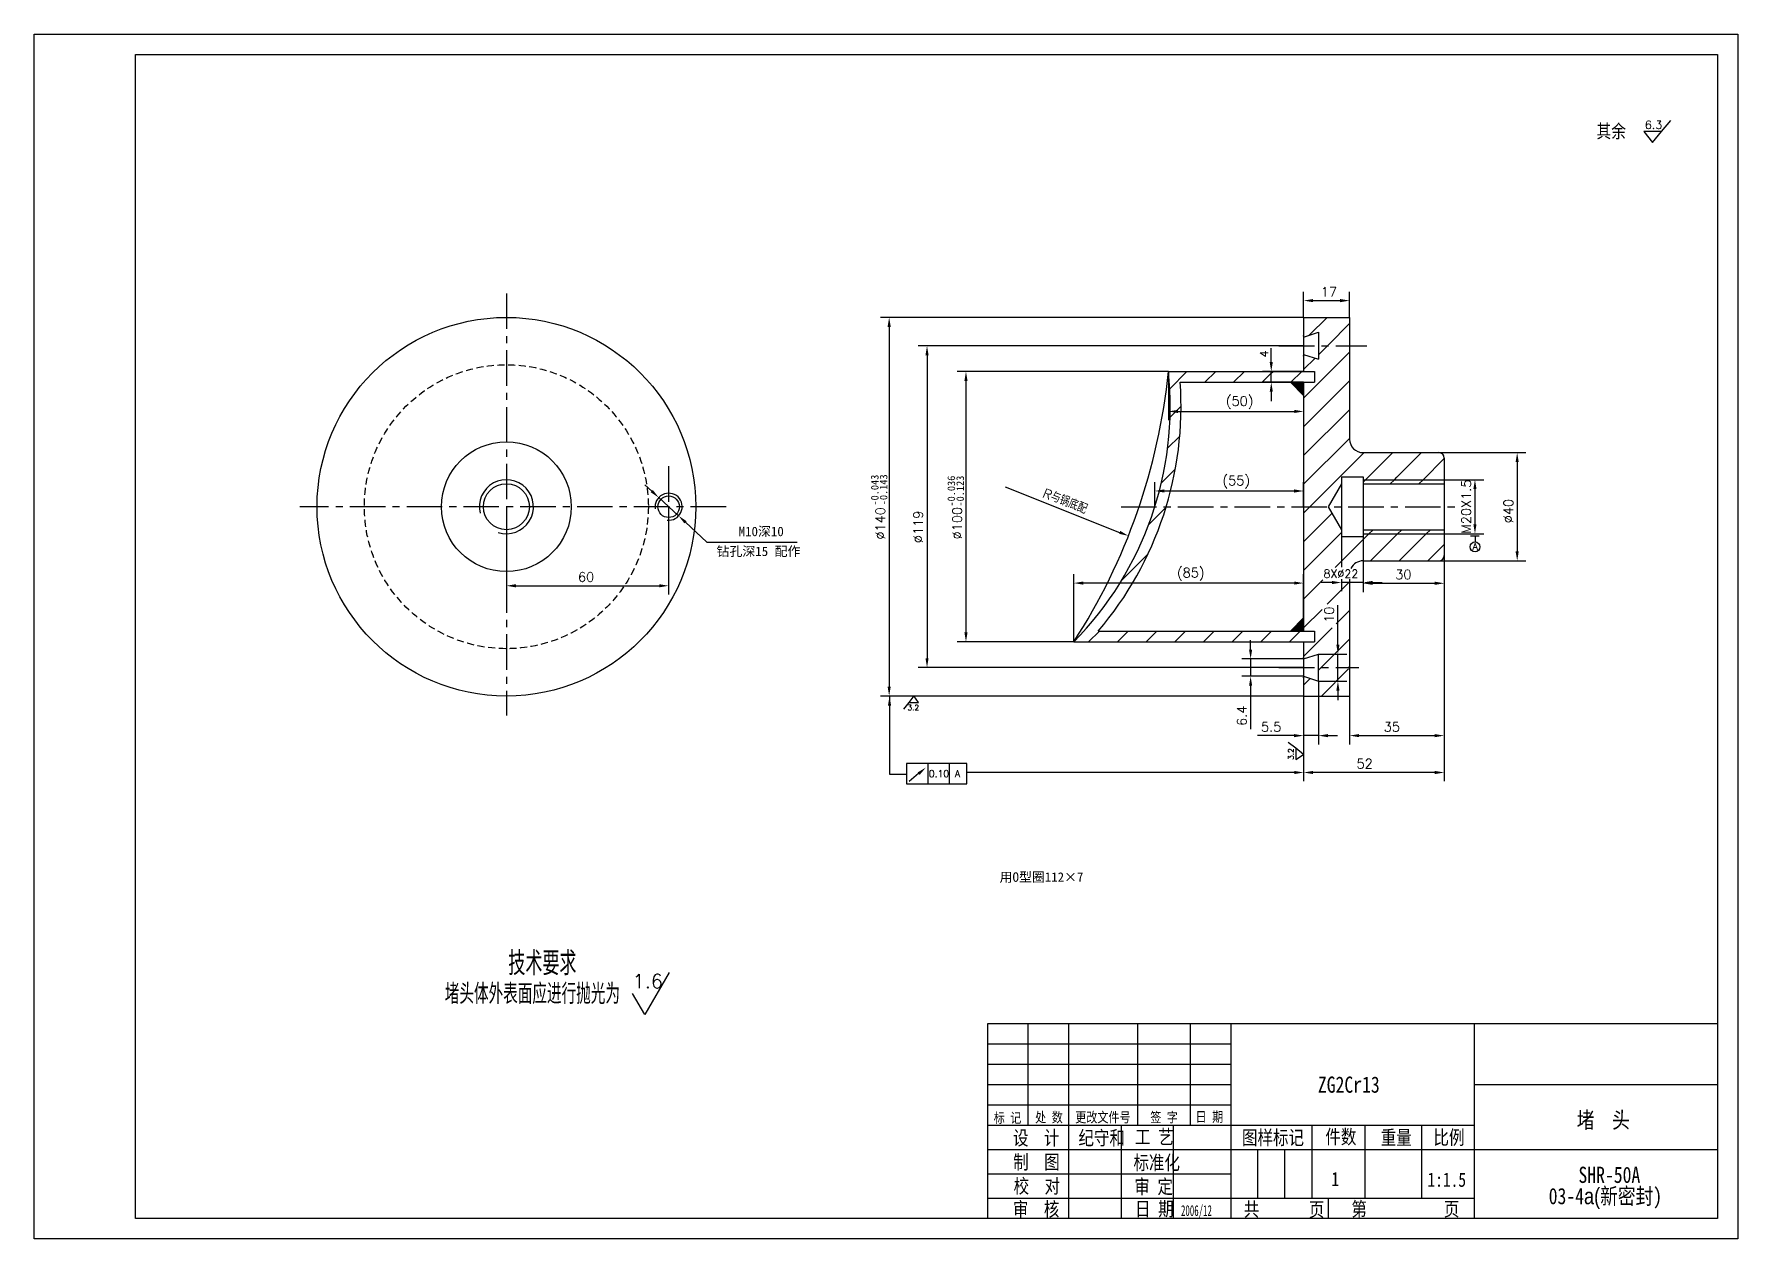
# Model space of a CAD drawing. Extents: x 18 to 648, y 38 to 484.
import ezdxf

# ---------------------------------------------------------------- set-up
doc = ezdxf.new("R2010")
doc.units = 0
doc.header["$LTSCALE"] = 10.5
doc.header["$MEASUREMENT"] = 0
doc.linetypes.add('CENTER', pattern=[2, 1.25, -0.25, 0.25, -0.25])
doc.linetypes.add('HIDDEN', pattern=[0.375, 0.25, -0.125])
doc.layers.get('0').update_dxf_attribs({"color": 2, "linetype": 'CONTINUOUS'})
doc.layers.get('DEFPOINTS').update_dxf_attribs({"linetype": 'CONTINUOUS'})
doc.layers.add('PART', color=3, linetype='CONTINUOUS')
doc.layers.add('SMPEN_THICK', color=7, linetype='CONTINUOUS')
doc.styles.add('HZDX', font='', dxfattribs={"width": 0.8, "height": 7.5})
doc.styles.get("Standard").update_dxf_attribs({"font": 'txt.shx', "height": 3.5, "bigfont": 'gbcbig.shx'})
doc.styles.get('HZDX').set_extended_font_data('SimSun')
doc.dimstyles.get("Standard").update_dxf_attribs({"dimtxt": 0.18, "dimasz": 0.18, "dimexe": 0.18, "dimexo": 0.0625, "dimgap": 0.09, "dimtad": 0, "dimtih": 1, "dimtoh": 1, "dimdec": 4, "dimzin": 0, "dimdsep": 46, "dimtxsty": 'Standard', "dimcen": 0.09, "dimadec": 0, "dimazin": 0, "dimtfac": 1, "dimtdec": 4, "dimtofl": 0, "dimtmove": 0, "dimatfit": 3, "dimfxl": 1, "dimtolj": 1, "dimtzin": 0, "dimarcsym": 0})

# ---------------------------------------------------------------- blocks, each defined once
blk = doc.blocks.new('*D4')
at = {"layer": 'DEFPOINTS', "color": 0, "transparency": 16777216}
for p in [(492.46, 244.58), (486.96, 238.98), (492.46, 224.34)]:
    blk.add_point(p, dxfattribs=at)
at = {"layer": 'SMPEN_THICK', "color": 2, "lineweight": -2, "transparency": 16777216}
for p, q in [((492.46, 244.58), (492.46, 221.09)), ((486.96, 238.98), (486.96, 221.09)), ((483.46, 224.34), (469.96, 224.34)), ((492.46, 224.34), (486.96, 224.34)), ((495.96, 224.34), (499.46, 224.34))]:
    blk.add_line(p, q, dxfattribs=at)
at = {"layer": 'SMPEN_THICK', "color": 2, "transparency": 16777216}
for points in [[(483.46, 224.92), (483.46, 223.76), (486.96, 224.34)], [(495.96, 224.92), (495.96, 223.76), (492.46, 224.34)]]:
    blk.add_solid(points, dxfattribs=at)
at = {"layer": 'SMPEN_THICK', "color": 2, "transparency": 16777216, "insert": (474.96, 227.59), "char_height": 3.5, "attachment_point": 5}
blk.add_mtext('\\A1;5.5', dxfattribs=at)
blk = doc.blocks.new('*D5')
at = {"layer": 'DEFPOINTS', "color": 0, "transparency": 16777216}
for p in [(538.96, 290.98), (503.96, 256.98), (538.96, 224.34)]:
    blk.add_point(p, dxfattribs=at)
at = {"layer": 'SMPEN_THICK', "color": 2, "lineweight": -2, "transparency": 16777216}
for p, q in [((538.96, 290.98), (538.96, 221.09)), ((503.96, 256.98), (503.96, 221.09)), ((507.46, 224.34), (535.46, 224.34))]:
    blk.add_line(p, q, dxfattribs=at)
at = {"layer": 'SMPEN_THICK', "color": 2, "transparency": 16777216}
for points in [[(507.46, 224.92), (507.46, 223.76), (503.96, 224.34)], [(535.46, 224.92), (535.46, 223.76), (538.96, 224.34)]]:
    blk.add_solid(points, dxfattribs=at)
at = {"layer": 'SMPEN_THICK', "color": 2, "transparency": 16777216, "insert": (519.59, 227.59), "char_height": 3.5, "attachment_point": 5}
blk.add_mtext('\\A1;35', dxfattribs=at)
blk = doc.blocks.new('*D6')
at = {"color": 2, "linetype": 'ByBlock', "transparency": 16777216}
for p, q in [((538.96, 290.98), (538.96, 207.45)), ((486.96, 238.98), (486.96, 207.45)), ((535.46, 210.7), (490.46, 210.7))]:
    blk.add_line(p, q, dxfattribs=at)
for points in [[(490.46, 211.29), (490.46, 210.12), (486.96, 210.7)], [(535.46, 211.29), (535.46, 210.12), (538.96, 210.7)]]:
    blk.add_solid(points, dxfattribs=at)
at = {"layer": 'DEFPOINTS', "color": 0, "linetype": 'ByBlock', "transparency": 16777216}
for p in [(538.96, 290.98), (486.96, 238.98), (486.96, 210.7)]:
    blk.add_point(p, dxfattribs=at)
at = {"color": 2, "linetype": 'ByBlock', "transparency": 16777216, "insert": (509.53, 213.95), "char_height": 3.5, "attachment_point": 5}
blk.add_mtext('\\A1;52', dxfattribs=at)
blk = doc.blocks.new('*D7')
at = {"color": 2, "linetype": 'ByBlock', "transparency": 16777216}
for p, q in [((508.96, 297.98), (508.96, 277.42)), ((538.96, 298.98), (538.96, 277.42)), ((512.46, 280.67), (535.46, 280.67))]:
    blk.add_line(p, q, dxfattribs=at)
for points in [[(512.46, 281.26), (512.46, 280.09), (508.96, 280.67)], [(535.46, 281.26), (535.46, 280.09), (538.96, 280.67)]]:
    blk.add_solid(points, dxfattribs=at)
at = {"layer": 'DEFPOINTS', "color": 0, "linetype": 'ByBlock', "transparency": 16777216}
for p in [(508.96, 297.98), (538.96, 298.98), (538.96, 280.67)]:
    blk.add_point(p, dxfattribs=at)
at = {"color": 2, "linetype": 'ByBlock', "transparency": 16777216, "insert": (523.85, 283.92), "char_height": 3.5, "attachment_point": 5}
blk.add_mtext('\\A1;30', dxfattribs=at)
blk = doc.blocks.new('*D8')
at = {"color": 2, "linetype": 'ByBlock', "transparency": 16777216}
for p, q in [((541.96, 328.98), (574.17, 328.98)), ((570.92, 325.48), (570.92, 292.48)), ((541.96, 288.98), (574.17, 288.98))]:
    blk.add_line(p, q, dxfattribs=at)
for points in [[(570.33, 325.48), (571.5, 325.48), (570.92, 328.98)], [(570.33, 292.48), (571.5, 292.48), (570.92, 288.98)]]:
    blk.add_solid(points, dxfattribs=at)
at = {"layer": 'DEFPOINTS', "color": 0, "linetype": 'ByBlock', "transparency": 16777216}
for p in [(541.96, 328.98), (541.96, 288.98), (570.92, 288.98)]:
    blk.add_point(p, dxfattribs=at)
at = {"color": 2, "linetype": 'ByBlock', "transparency": 16777216, "insert": (567.67, 307.36), "char_height": 3.5, "attachment_point": 5, "rotation": 90}
blk.add_mtext('\\A1;∅40', dxfattribs=at)
blk = doc.blocks.new('*D9')
at = {"color": 2, "linetype": 'ByBlock', "transparency": 16777216}
for p, q in [((556.96, 318.98), (571.56, 318.98)), ((568.31, 315.48), (568.31, 302.48)), ((556.96, 298.98), (571.56, 298.98))]:
    blk.add_line(p, q, dxfattribs=at)
for points in [[(567.72, 315.48), (568.89, 315.48), (568.31, 318.98)], [(567.72, 302.48), (568.89, 302.48), (568.31, 298.98)]]:
    blk.add_solid(points, dxfattribs=at)
at = {"layer": 'DEFPOINTS', "color": 0, "linetype": 'ByBlock', "transparency": 16777216}
for p in [(556.96, 318.98), (556.96, 298.98), (568.31, 298.98)]:
    blk.add_point(p, dxfattribs=at)
at = {"color": 2, "linetype": 'ByBlock', "transparency": 16777216, "insert": (565.06, 308.98), "char_height": 3.5, "attachment_point": 5, "rotation": 90}
blk.add_mtext('\\A1;M20X1.5', dxfattribs=at)
blk = doc.blocks.new('*D10')
at = {"layer": 'DEFPOINTS', "color": 0, "transparency": 16777216}
for p in [(486.96, 378.98), (333.71, 238.98), (486.96, 238.98)]:
    blk.add_point(p, dxfattribs=at)
at = {"layer": 'SMPEN_THICK', "color": 2, "lineweight": -2, "transparency": 16777216}
for p, q in [((486.96, 378.98), (330.46, 378.98)), ((333.71, 375.48), (333.71, 242.48)), ((486.96, 238.98), (330.46, 238.98))]:
    blk.add_line(p, q, dxfattribs=at)
at = {"layer": 'SMPEN_THICK', "color": 2, "transparency": 16777216}
for points in [[(333.12, 375.48), (334.29, 375.48), (333.71, 378.98)], [(333.12, 242.48), (334.29, 242.48), (333.71, 238.98)]]:
    blk.add_solid(points, dxfattribs=at)
at = {"layer": 'SMPEN_THICK', "color": 2, "transparency": 16777216, "insert": (330.46, 302.83), "char_height": 3.5, "attachment_point": 5, "rotation": 90}
blk.add_mtext('\\A1;%%c140', dxfattribs=at)
blk = doc.blocks.new('*D11')
at = {"color": 2, "linetype": 'ByBlock', "transparency": 16777216}
for p, q in [((431.96, 308.98), (431.96, 318.05)), ((486.96, 308.98), (486.96, 318.05)), ((435.46, 314.8), (483.46, 314.8))]:
    blk.add_line(p, q, dxfattribs=at)
for points in [[(435.46, 315.38), (435.46, 314.21), (431.96, 314.8)], [(483.46, 315.38), (483.46, 314.21), (486.96, 314.8)]]:
    blk.add_solid(points, dxfattribs=at)
at = {"layer": 'DEFPOINTS', "color": 0, "linetype": 'ByBlock', "transparency": 16777216}
for p in [(431.96, 308.98), (486.96, 314.8), (486.96, 308.98)]:
    blk.add_point(p, dxfattribs=at)
at = {"color": 2, "linetype": 'ByBlock', "transparency": 16777216, "insert": (462.05, 318.05), "char_height": 3.5, "attachment_point": 5}
blk.add_mtext('\\A1;(55)', dxfattribs=at)
blk = doc.blocks.new('*D12')
at = {"layer": 'DEFPOINTS', "color": 0, "transparency": 16777216}
for p in [(192.18, 308.98), (252.18, 308.98), (252.18, 279.75)]:
    blk.add_point(p, dxfattribs=at)
at = {"layer": 'SMPEN_THICK', "color": 2, "lineweight": -2, "transparency": 16777216}
for p, q in [((192.18, 308.98), (192.18, 276.5)), ((252.18, 308.98), (252.18, 276.5)), ((195.68, 279.75), (248.68, 279.75))]:
    blk.add_line(p, q, dxfattribs=at)
at = {"layer": 'SMPEN_THICK', "color": 2, "transparency": 16777216}
for points in [[(195.68, 280.34), (195.68, 279.17), (192.18, 279.75)], [(248.68, 280.34), (248.68, 279.17), (252.18, 279.75)]]:
    blk.add_solid(points, dxfattribs=at)
at = {"layer": 'SMPEN_THICK', "color": 2, "transparency": 16777216, "insert": (221.65, 283), "char_height": 3.5, "attachment_point": 5}
blk.add_mtext('\\A1;60', dxfattribs=at)
blk = doc.blocks.new('*D13')
at = {"layer": 'DEFPOINTS', "color": 0, "transparency": 16777216}
for p in [(486.96, 368.48), (347.71, 249.48), (486.96, 249.48)]:
    blk.add_point(p, dxfattribs=at)
at = {"layer": 'SMPEN_THICK', "color": 2, "lineweight": -2, "transparency": 16777216}
for p, q in [((486.96, 368.48), (344.46, 368.48)), ((347.71, 364.98), (347.71, 252.98)), ((486.96, 249.48), (344.46, 249.48))]:
    blk.add_line(p, q, dxfattribs=at)
at = {"layer": 'SMPEN_THICK', "color": 2, "transparency": 16777216}
for points in [[(347.13, 364.98), (348.29, 364.98), (347.71, 368.48)], [(347.13, 252.98), (348.29, 252.98), (347.71, 249.48)]]:
    blk.add_solid(points, dxfattribs=at)
at = {"layer": 'SMPEN_THICK', "color": 2, "transparency": 16777216, "insert": (344.46, 301.52), "char_height": 3.5, "attachment_point": 5, "rotation": 90}
blk.add_mtext('\\A1;%%c119', dxfattribs=at)
blk = doc.blocks.new('*D14')
at = {"layer": 'DEFPOINTS', "color": 0, "transparency": 16777216}
for p in [(486.96, 252.68), (467.35, 246.28), (486.96, 246.28)]:
    blk.add_point(p, dxfattribs=at)
at = {"layer": 'SMPEN_THICK', "color": 2, "lineweight": -2, "transparency": 16777216}
for p, q in [((467.35, 256.18), (467.35, 259.68)), ((486.96, 252.68), (464.1, 252.68)), ((467.35, 252.68), (467.35, 246.28)), ((486.96, 246.28), (464.1, 246.28)), ((467.35, 242.78), (467.35, 226.68))]:
    blk.add_line(p, q, dxfattribs=at)
at = {"layer": 'SMPEN_THICK', "color": 2, "transparency": 16777216}
for points in [[(466.77, 256.18), (467.94, 256.18), (467.35, 252.68)], [(466.77, 242.78), (467.94, 242.78), (467.35, 246.28)]]:
    blk.add_solid(points, dxfattribs=at)
at = {"layer": 'SMPEN_THICK', "color": 2, "transparency": 16777216, "insert": (464.1, 231.68), "char_height": 3.5, "attachment_point": 5, "rotation": 90}
blk.add_mtext('\\A1;6.4', dxfattribs=at)
blk = doc.blocks.new('*D15')
at = {"layer": 'DEFPOINTS', "color": 0, "transparency": 16777216}
for p in [(492.46, 254.48), (492.46, 244.48), (499.64, 244.48)]:
    blk.add_point(p, dxfattribs=at)
at = {"layer": 'SMPEN_THICK', "color": 2, "lineweight": -2, "transparency": 16777216}
for p, q in [((499.64, 257.98), (499.64, 272.62)), ((492.46, 254.48), (502.89, 254.48)), ((499.64, 244.48), (499.64, 254.48)), ((492.46, 244.48), (502.89, 244.48)), ((499.64, 240.98), (499.64, 237.48))]:
    blk.add_line(p, q, dxfattribs=at)
at = {"layer": 'SMPEN_THICK', "color": 2, "transparency": 16777216}
for points in [[(499.06, 257.98), (500.22, 257.98), (499.64, 254.48)], [(499.06, 240.98), (500.22, 240.98), (499.64, 244.48)]]:
    blk.add_solid(points, dxfattribs=at)
at = {"layer": 'SMPEN_THICK', "color": 2, "transparency": 16777216, "insert": (496.39, 269.08), "char_height": 3.5, "attachment_point": 5, "rotation": 90}
blk.add_mtext('\\A1;10', dxfattribs=at)
blk = doc.blocks.new('*D16')
at = {"layer": 'DEFPOINTS', "color": 0, "transparency": 16777216}
for p in [(436.96, 358.98), (362.11, 258.98), (402.17, 258.98)]:
    blk.add_point(p, dxfattribs=at)
at = {"layer": 'SMPEN_THICK', "color": 2, "lineweight": -2, "transparency": 16777216}
for p, q in [((436.96, 358.98), (358.86, 358.98)), ((362.11, 355.48), (362.11, 262.48)), ((402.17, 258.98), (358.86, 258.98))]:
    blk.add_line(p, q, dxfattribs=at)
at = {"layer": 'SMPEN_THICK', "color": 2, "transparency": 16777216}
for points in [[(361.53, 355.48), (362.69, 355.48), (362.11, 358.98)], [(361.53, 262.48), (362.69, 262.48), (362.11, 258.98)]]:
    blk.add_solid(points, dxfattribs=at)
at = {"layer": 'SMPEN_THICK', "color": 2, "transparency": 16777216, "insert": (358.86, 302.89), "char_height": 3.5, "attachment_point": 5, "rotation": 90}
blk.add_mtext('\\A1;%%c100', dxfattribs=at)
blk = doc.blocks.new('*D17')
at = {"color": 2, "linetype": 'ByBlock', "transparency": 16777216}
for p, q in [((486.96, 378.98), (486.96, 388.44)), ((490.46, 385.19), (500.46, 385.19)), ((503.96, 378.98), (503.96, 388.44))]:
    blk.add_line(p, q, dxfattribs=at)
for points in [[(490.46, 385.77), (490.46, 384.61), (486.96, 385.19)], [(500.46, 385.77), (500.46, 384.61), (503.96, 385.19)]]:
    blk.add_solid(points, dxfattribs=at)
at = {"layer": 'DEFPOINTS', "color": 0, "linetype": 'ByBlock', "transparency": 16777216}
for p in [(503.96, 385.19), (486.96, 378.98), (503.96, 378.98)]:
    blk.add_point(p, dxfattribs=at)
at = {"color": 2, "linetype": 'ByBlock', "transparency": 16777216, "insert": (496.33, 388.44), "char_height": 3.5, "attachment_point": 5}
blk.add_mtext('\\A1;17', dxfattribs=at)

msp = doc.modelspace()

# ---------------------------------------------------------------- hatches: boundary and pattern name
at = {"layer": 'SMPEN_THICK'}
h = msp.add_hatch(dxfattribs=at)
h.set_pattern_fill('ANSI31', color=256, style=0)
h.paths.add_polyline_path([(486.96478, 354.97921), (482.09102, 354.97921), (486.96478, 350.10825)])
h = msp.add_hatch(dxfattribs=at)
h.set_pattern_fill('ANSI31', color=256, style=0)
h.set_pattern_definition([(315, (0, 617.95842), (-0.088388348, -0.088388348), [])])
h.paths.add_polyline_path([(486.96478, 262.97921), (482.09102, 262.97921), (486.96478, 267.85017)])

# ---------------------------------------------------------------- linework, layer by layer
at = {"color": 2, "linetype": 'ByBlock'}
for p, q in [((474.98949, 362.47921), (474.98949, 367.66239)), ((436.96478, 358.97921), (436.96478, 340.96188)), ((486.96478, 358.97921), (471.73949, 358.97921)), ((486.96478, 354.97921), (471.73949, 354.97921)), ((474.98949, 354.97921), (474.98949, 358.97921)), ((486.96478, 354.97921), (486.96478, 340.96188)), ((474.98949, 351.47921), (474.98949, 347.97921)), ((440.46478, 344.21188), (483.46478, 344.21188)), ((500.96478, 297.97921), (500.96478, 286.66893)), ((508.96478, 297.97921), (508.96478, 277.42219)), ((508.96478, 297.97921), (508.96478, 277.70972)), ((401.96478, 258.97921), (401.96478, 283.99542)), ((486.96478, 262.97921), (486.96478, 283.99542)), ((483.46478, 280.74542), (405.46478, 280.74542)), ((497.46478, 280.95972), (493.49767, 280.95972)), ((500.96478, 282.15284), (500.96478, 277.70972)), ((508.96478, 280.95972), (500.96478, 280.95972)), ((512.46478, 280.95972), (515.96478, 280.95972)), ((512.46478, 280.67219), (519.21478, 280.67219)), ((503.96478, 256.97921), (503.96478, 221.0895)), ((507.46478, 224.3395), (511.67619, 224.3395))]:
    msp.add_line(p, q, dxfattribs=at)
for points in [[(474.40616, 362.47921), (475.57283, 362.47921), (474.98949, 358.97921)], [(474.40616, 351.47921), (475.57283, 351.47921), (474.98949, 354.97921)], [(440.46478, 344.79521), (440.46478, 343.62854), (436.96478, 344.21188)], [(483.46478, 344.79521), (483.46478, 343.62854), (486.96478, 344.21188)], [(405.46478, 281.32875), (405.46478, 280.16209), (401.96478, 280.74542)], [(483.46478, 281.32875), (483.46478, 280.16209), (486.96478, 280.74542)], [(497.46478, 281.54305), (497.46478, 280.37638), (500.96478, 280.95972)], [(512.46478, 281.54305), (512.46478, 280.37638), (508.96478, 280.95972)], [(512.46478, 281.25553), (512.46478, 280.08886), (508.96478, 280.67219)], [(507.46478, 224.92283), (507.46478, 223.75617), (503.96478, 224.3395)]]:
    msp.add_solid(points, dxfattribs=at)
at = {"layer": 'DEFPOINTS', "color": 0, "linetype": 'ByBlock'}
for p in [(436.96478, 358.97921), (474.98949, 354.97921), (486.96478, 344.21188), (255.08673, 306.2314), (500.96478, 297.97921), (508.96478, 297.97921), (401.96478, 280.74542), (500.96478, 280.95972), (508.96478, 280.67219), (401.96478, 258.97921), (486.96478, 262.97921), (486.96478, 258.97921), (503.96478, 256.97921), (486.96478, 238.97921), (503.96478, 224.3395)]:
    msp.add_point(p, dxfattribs=at)
at = {"layer": 'PART', "linetype": 'Continuous'}
for p, q in [((17.5413, 483.74327), (647.5413, 483.74327)), ((647.5413, 483.74327), (647.5413, 38.24327)), ((385.0413, 117.74327), (385.0413, 80.24327)), ((400.0413, 117.74327), (400.0413, 45.74327)), ((425.5413, 117.74327), (425.5413, 80.24327)), ((445.0413, 117.74327), (445.0413, 80.24327)), ((460.0413, 117.74327), (460.0413, 45.74327)), ((550.0413, 117.74327), (550.0413, 45.74327)), ((640.0413, 95.24327), (550.0413, 95.24327)), ((419.5413, 80.24327), (419.5413, 45.74327)), ((438.78088, 80.24327), (438.78088, 45.74327)), ((490.0413, 80.24327), (490.0413, 53.24327)), ((509.5413, 80.24327), (509.5413, 53.24327)), ((530.5413, 80.24327), (530.5413, 53.24327)), ((469.9413, 71.24327), (469.9413, 53.24327)), ((479.8413, 71.24327), (479.8413, 53.24327)), ((640.0413, 71.24327), (550.0413, 71.24327)), ((496.0413, 53.24327), (496.0413, 45.74327)), ((647.5413, 38.24327), (17.5413, 38.24327))]:
    msp.add_line(p, q, dxfattribs=at)
at = {"layer": 'PART', "color": 4, "linetype": 'Continuous'}
for p, q in [((55.0413, 476.24327), (640.0413, 476.24327)), ((55.0413, 45.74327), (55.0413, 476.24327)), ((640.0413, 476.24327), (640.0413, 45.74327)), ((486.96478, 378.97921), (486.96478, 358.97921)), ((486.96478, 378.97921), (503.96478, 378.97921)), ((503.96478, 378.97921), (503.96478, 333.97921)), ((486.96478, 371.67921), (492.46478, 373.47921)), ((492.46478, 373.47921), (492.46478, 363.47921)), ((486.96478, 365.27921), (492.46478, 363.47921)), ((436.96478, 358.97921), (490.96478, 358.97921)), ((441.3273, 354.97921), (490.96478, 354.97921)), ((486.96478, 354.97921), (486.96478, 308.97921)), ((490.96478, 358.97921), (490.96478, 354.97921)), ((508.96478, 328.97921), (536.96478, 328.97921)), ((538.96478, 326.97921), (538.96478, 290.97921)), ((500.96478, 317.47921), (496.00002, 308.97921)), ((500.96478, 319.97921), (508.96478, 319.97921)), ((500.96478, 319.97921), (500.96478, 297.97921)), ((508.96478, 319.97921), (508.96478, 297.97921)), ((508.96478, 317.47921), (538.96478, 317.47921)), ((486.96478, 308.97921), (486.96478, 262.97921)), ((496.00002, 308.97921), (500.96478, 300.47921)), ((500.96478, 297.97921), (508.96478, 297.97921)), ((508.96478, 300.47921), (538.96478, 300.47921)), ((508.96478, 288.97921), (536.96478, 288.97921)), ((503.96478, 282.16619), (503.96478, 238.97921)), ((401.96478, 258.97921), (490.96478, 258.97921)), ((411.04769, 262.97921), (490.96478, 262.97921)), ((486.96478, 258.97921), (486.96478, 238.97921)), ((490.96478, 262.97921), (490.96478, 258.97921)), ((486.96478, 252.67921), (492.46478, 254.47921)), ((492.46478, 244.47921), (492.46478, 254.47921)), ((486.96478, 246.27921), (492.46478, 244.47921)), ((486.96478, 238.97921), (503.96478, 238.97921)), ((370.0413, 117.74327), (370.0413, 45.74327)), ((640.0413, 117.74327), (370.0413, 117.74327)), ((640.0413, 45.74327), (55.0413, 45.74327))]:
    msp.add_line(p, q, dxfattribs=at)
for centre, radius in [((192.17991, 308.97921), 70), ((192.17991, 308.97921), 24), ((192.17991, 308.97921), 8.5), ((252.17991, 308.97921), 4)]:
    msp.add_circle(centre, radius, dxfattribs=at)
for centre, radius, start, end in [((313.46478, 346.07921), 124.1719, 315.45679039, 5.96311718), ((212.58713, 381.38639), 225.4937, 327.12276712, 354.29714044), ((313.46478, 346.07921), 128.1719, 319.58283228, 3.98170836), ((508.96478, 333.97921), 5, 180, 270), ((536.96478, 326.97921), 2, 0, 90), ((536.96478, 290.97921), 2, 270, 0), ((508.96478, 283.97921), 5, 90, 154.35270357)]:
    msp.add_arc(centre, radius, start, end, dxfattribs=at)
for p in [(486.96478, 372.12921), (486.96478, 364.82921), (486.96478, 253.12921), (486.96478, 253.12921), (486.96478, 245.82921), (486.96478, 245.82921)]:
    msp.add_point(p, dxfattribs=at)
at = {"layer": 'SMPEN_THICK', "color": 3}
msp.add_line((17.5413, 38.24327), (17.5413, 483.74327), dxfattribs=at)
at = {"layer": 'SMPEN_THICK'}
for p, q in [((619.29399, 447.68504), (622.70005, 451.77902)), ((489.02661, 372.35399), (495.65183, 378.97921)), ((496.25843, 368.97921), (503.96478, 376.68556)), ((486.96478, 349.07896), (503.96478, 366.07896)), ((492.46478, 365.18556), (496.25843, 368.97921)), ((486.96478, 359.68556), (491.17918, 363.89995)), ((437.46471, 352.6119), (443.83203, 358.97921)), ((450.43863, 354.97921), (454.43863, 358.97921)), ((461.04523, 354.97921), (465.04523, 358.97921)), ((471.65183, 354.97921), (474.98949, 358.31687)), ((474.98949, 358.31687), (475.65183, 358.97921)), ((482.09102, 354.97921), (486.96478, 350.10825)), ((482.25843, 354.97921), (486.25843, 358.97921)), ((486.96478, 338.47236), (503.96478, 355.47236)), ((437.57335, 342.11393), (441.63664, 346.17722)), ((486.96478, 327.86575), (503.96478, 344.86575)), ((436.66838, 330.60236), (441.16553, 335.09951)), ((486.96478, 317.25915), (503.96478, 334.25915)), ((489.29144, 308.97921), (509.29144, 328.97921)), ((509.89804, 318.97921), (519.29049, 328.37166)), ((519.29049, 328.37166), (519.89804, 328.97921)), ((521.43232, 319.90689), (530.50464, 328.97921)), ((434.34329, 317.67067), (439.51221, 322.83959)), ((531.11125, 318.97921), (538.96478, 326.83274)), ((508.96478, 318.97921), (538.96478, 318.97921)), ((508.96478, 318.04595), (509.89804, 318.97921)), ((519.00464, 317.47921), (520.50464, 318.97921)), ((520.50464, 318.97921), (521.43232, 319.90689)), ((529.61125, 317.47921), (531.11125, 318.97921)), ((429.7136, 302.43438), (436.10262, 308.8234)), ((486.96478, 306.65255), (489.29144, 308.97921)), ((486.96478, 296.04595), (497.43731, 306.51848)), ((486.96478, 285.43935), (500.96478, 299.43935)), ((498.59175, 286.45972), (508.96478, 296.83274)), ((508.96478, 298.97921), (538.96478, 298.97921)), ((508.96478, 296.83274), (511.11125, 298.97921)), ((511.11125, 298.97921), (512.61125, 300.47921)), ((511.71785, 288.97921), (521.71785, 298.97921)), ((521.71785, 298.97921), (523.21785, 300.47921)), ((522.32445, 288.97921), (532.32445, 298.97921)), ((532.32445, 298.97921), (533.82445, 300.47921)), ((548.65929, 298.19682), (551.85885, 298.19682)), ((550.32986, 298.19682), (550.32986, 295.959)), ((266.33606, 295.92712), (299.68491, 295.92712)), ((419.73266, 281.84683), (429.47906, 291.59324)), ((532.93105, 288.97921), (538.96478, 295.01294)), ((486.96478, 274.83274), (494.09175, 281.95972)), ((495.69285, 272.95421), (503.96478, 281.22614)), ((486.96478, 264.22614), (493.76528, 271.02664)), ((482.09102, 262.97921), (486.96478, 267.85017)), ((499.01528, 265.67004), (503.96478, 270.61954)), ((407.47164, 258.97921), (411.47164, 262.97921)), ((418.07824, 258.97921), (422.07824, 262.97921)), ((428.68484, 258.97921), (432.68484, 262.97921)), ((439.29144, 258.97921), (443.29144, 262.97921)), ((449.89804, 258.97921), (453.89804, 262.97921)), ((460.50464, 258.97921), (464.50464, 262.97921)), ((471.11125, 258.97921), (475.11125, 262.97921)), ((481.71785, 258.97921), (485.71785, 262.97921)), ((486.96478, 253.61954), (497.54945, 264.20421)), ((492.46478, 248.51294), (503.96478, 260.01294)), ((493.53765, 238.97921), (503.53765, 248.97921)), ((503.53765, 249.47921), (503.96478, 249.90634)), ((486.96478, 243.01294), (489.42567, 245.47383)), ((341.01527, 236.58969), (339.02319, 234.16678)), ((484.0918, 219.69088), (481.30296, 221.82916)), ((362.42047, 214.03968), (340.12779, 214.03968)), ((340.12779, 214.03968), (340.12779, 206.52409)), ((348.01173, 214.03968), (348.01173, 206.52409)), ((355.89567, 214.03968), (355.89567, 206.52409)), ((362.42047, 206.52409), (362.42047, 214.03968)), ((340.12779, 206.52409), (362.42047, 206.52409)), ((252.3576, 136.78521), (243.3576, 121.19675)), ((243.3576, 121.19675), (238.8576, 128.99098)), ((460.0413, 110.24327), (370.0413, 110.24327)), ((460.0413, 102.74327), (370.0413, 102.74327)), ((460.0413, 95.24327), (370.0413, 95.24327)), ((460.0413, 87.74327), (370.0413, 87.74327)), ((550.0413, 80.24327), (370.0413, 80.24327)), ((550.0413, 71.24327), (370.0413, 71.24327)), ((460.0413, 62.24327), (370.0413, 62.24327)), ((550.0413, 53.24327), (370.0413, 53.24327))]:
    msp.add_line(p, q, dxfattribs=at)
at = {"layer": 'SMPEN_THICK', "linetype": 'CENTER'}
for p, q in [((192.17991, 387.85069), (192.17991, 231.79992)), ((477.81005, 368.47921), (510.39115, 368.47921)), ((252.17991, 323.94572), (252.17991, 289.17153)), ((273.43389, 308.97921), (115.76258, 308.97921)), ((419.45486, 308.97921), (543.07876, 308.97921)), ((477.81005, 249.47921), (507.39115, 249.47921))]:
    msp.add_line(p, q, dxfattribs=at)
at = {"layer": 'SMPEN_THICK', "color": 2}
for p, q in [((245.93076, 314.74099), (243.35758, 317.11348)), ((376.65099, 316.28284), (418.92872, 299.50627)), ((248.50394, 312.36849), (255.85589, 305.58993)), ((258.42907, 303.21744), (266.33606, 295.92712)), ((344.61572, 210.2869), (341.13596, 207.34885))]:
    msp.add_line(p, q, dxfattribs=at)
at = {"layer": 'SMPEN_THICK'}
for points in [[(619.29399, 447.68504), (612.79777, 447.70185), (615.90268, 443.71249)], [(341.01527, 236.58969), (344.56901, 236.59128), (342.86671, 239.01134)], [(484.0918, 219.69088), (484.10786, 215.51004), (486.93166, 217.39158)]]:
    msp.add_lwpolyline(points, close=True, dxfattribs=at)
at = {"layer": 'SMPEN_THICK', "color": 2}
msp.add_lwpolyline([(483.46478, 210.7032), (362.42047, 210.7032)], dxfattribs=at)
at = {"layer": 'SMPEN_THICK', "color": 6, "linetype": 'HIDDEN'}
msp.add_circle((192.17991, 308.97921), 52.5, dxfattribs=at)
at = {"layer": 'SMPEN_THICK'}
msp.add_circle((550.32986, 294.13858), 1.82042, dxfattribs=at)
for centre, radius, start, end in [((192.17991, 308.97921), 10, 252.35238508, 194.11573888), ((252.17991, 308.97921), 5, 263.74027054, 188.7531721)]:
    msp.add_arc(centre, radius, start, end, dxfattribs=at)
at = {"layer": 'SMPEN_THICK', "color": 2}
for points in [[(246.32618, 315.16985), (245.53534, 314.31212), (248.50394, 312.36849)], [(258.82449, 303.6463), (258.03365, 302.78857), (255.85589, 305.58993)], [(419.14387, 300.04847), (418.71356, 298.96406), (422.18194, 298.21533)], [(344.2394, 210.73261), (347.28998, 212.54485), (344.99205, 209.84119)], [(483.46478, 211.28653), (486.96478, 210.7032), (483.46478, 210.11986)]]:
    msp.add_solid(points, dxfattribs=at)

# ---------------------------------------------------------------- texts
at = {"color": 2, "linetype": 'ByBlock', "attachment_point": 5}
for s, insert, char_height in [('6.3', (616.35476, 450.1577), 3), ('\\A1;(50)', (463.31205, 347.46188), 3.5), ('{\\f宋体|b0|i0|c134|p2;M10深10}', (286.40476, 299.6609), 3.5), ('{\\f宋体|b0|i0|c134|p2;钻孔深15 配作}', (285.38695, 292.30248), 3.5), ('A', (550.3474, 294.26094), 2.51957), ('\\A1;(85)', (445.2315, 283.99542), 3.5), ('\\A1;8X∅22', (500.72981, 284.20972), 3), ('3.2', (342.62943, 234.71406), 2), ('0.10', (352.12135, 210.27956), 2.5), ('A', (358.97709, 210.27956), 2.5)]:
    msp.add_mtext(s, dxfattribs=dict(at, insert=insert, char_height=char_height))
at = {"color": 2, "linetype": 'ByBlock', "attachment_point": 5, "rotation": 90}
for s, insert, char_height in [('\\A1;4', (472.34873, 365.44579), 3), ('3.2', (482.27611, 217.50601), 2)]:
    msp.add_mtext(s, dxfattribs=dict(at, insert=insert, char_height=char_height))
at = {"layer": 'SMPEN_THICK', "color": 2, "style": 'HZDX'}
for s, p in [('-0.043', (329.77698, 309.40257)), ('-0.143', (333.03159, 309.52574)), ('-0.036', (358.08577, 309.03898)), ('-0.123', (361.35715, 309.03898))]:
    msp.add_text(s, height=2.8, rotation=90, dxfattribs=at).set_placement(p)
at = {"layer": 'SMPEN_THICK', "style": 'HZDX'}
for s, height, width, p in [('标 记', 3.75, 0.8, (372.35599, 81.15997)), ('处 数', 3.75, 0.8, (387.68787, 81.35863)), ('更改文件号', 3.75, 0.8, (402.50997, 81.36281)), ('签 字', 3.75, 0.8, (430.23177, 81.3306)), ('日 期', 3.75, 0.8, (446.99831, 81.53427)), ('设  计', 5.25, 0.8, (379.48989, 72.9603)), ('纪守和', 5.25, 0.8, (403.69604, 72.9603)), ('工 艺', 5.25, 0.8, (424.57857, 73.33298)), ('图样标记', 5.25, 0.8, (464.17841, 73.07435)), ('件数', 5.25, 0.8, (494.99244, 73.38301)), ('重量', 5.25, 0.8, (515.46047, 73.10859)), ('比例', 5.25, 0.8, (534.96784, 73.14282)), ('制  图', 5.25, 0.8, (379.57137, 64.03844)), ('标准化', 5.25, 0.8, (424.02947, 63.83249)), ('校  对', 5.25, 0.8, (379.73874, 55.15528)), ('审 定', 5.25, 0.8, (424.33827, 54.97509)), ('1', 5.25, 0.8, (497.22612, 57.75652)), ('1:1.5', 5.25, 0.8, (532.73912, 57.51634)), ('审  核', 5.25, 0.8, (379.46419, 46.61501)), ('日 期', 5.25, 0.8, (424.59014, 46.73246)), ('2006/12', 4, 0.6, (441.62115, 46.73246)), ('共', 5.25, 0.8, (464.83027, 46.59604)), ('页', 5.25, 0.8, (488.91911, 46.47595)), ('第', 5.25, 0.8, (504.6344, 46.66452)), ('页', 5.25, 0.8, (538.82948, 46.66452))]:
    msp.add_text(s, height=height, dxfattribs=dict(at, width=width)).set_placement(p)
at = {"layer": 'SMPEN_THICK', "attachment_point": 5, "style": 'HZDX'}
for s, insert, char_height in [('其余', (600.708, 447.55098), 5), ('ZG2Cr13', (503.66223, 95.24863), 6), ('堵  头', (597.76478, 81.89723), 6), ('SHR-50A', (600.00763, 61.89956), 6), ('03-4{\\fArial|b0|i0|c0|p32;a(}新密封)', (598.53494, 53.1781), 6)]:
    msp.add_mtext(s, dxfattribs=dict(at, insert=insert, char_height=char_height))
at = {"layer": 'SMPEN_THICK', "color": 2, "insert": (398.74954, 311.01026), "char_height": 3.5, "attachment_point": 5, "rotation": 338}
msp.add_mtext('R与锅底配', dxfattribs=at)
at = {"layer": 'SMPEN_THICK', "attachment_point": 1}
for s, insert, char_height, width in [('{\\fFangSong_GB2312|b0|i0|c134|p49;用O型圈112×7}', (374.55536, 173.78818), 3.5, 126.025351), ('技术要求', (192.8948, 144.51377), 8.75, 105.2971), ('堵头体外表面应进行抛光为', (169.39161, 132.62405), 7.5, 108.8664), ('1.6', (238.82669, 136.17059), 5.25, 9.5331)]:
    msp.add_mtext(s, dxfattribs=dict(at, insert=insert, char_height=char_height, width=width))

# ---------------------------------------------------------------- dimensions: what is measured, and where the dimension line sits
at = {"layer": 'SMPEN_THICK'}
for base, p1, p2, picture, middle in [((503.96478, 385.19008), (486.96478, 378.97921), (503.96478, 378.97921), '*D17', (496.32501, 385.19008)), ((252.17991, 279.75349), (192.17991, 308.97921), (252.17991, 308.97921), '*D12', (221.6525, 279.75349)), ((538.96478, 280.67219), (508.96478, 297.97921), (538.96478, 298.97921), '*D7', (523.85254, 280.67219)), ((486.96478, 210.7032), (538.96478, 290.97921), (486.96478, 238.97921), '*D6', (509.53314, 210.7032)), ((538.96478, 224.3395), (503.96478, 256.97921), (538.96478, 290.97921), '*D5', (519.58866, 224.3395)), ((492.46478, 224.3395), (486.96478, 238.97921), (492.46478, 244.57921), '*D4', (474.96478, 224.3395))]:
    dim = msp.add_linear_dim(base=base, p1=p1, p2=p2, dimstyle='Standard', override={"dimtxt": 5, "dimasz": 3.5, "dimexe": 3.25, "dimexo": 0, "dimgap": 1.5, "dimtad": 1, "dimtih": 0, "dimtoh": 0, "dimzin": 8, "dimclrd": 2, "dimclre": 2, "dimclrt": 2, "dimtm": 0.115, "dimtfac": 0.66667, "dimtofl": 1, "dimatfit": 1, "dimtvp": 5, "dimtzin": 8}, dxfattribs=at)
    dim.commit()
    dim.dimension.update_dxf_attribs({"geometry": picture, "text_midpoint": middle, "dimtype": 160})
for base, p1, p2, picture, middle in [((333.70788, 238.97921), (486.96478, 378.97921), (486.96478, 238.97921), '*D10', (333.70788, 302.82578)), ((347.70999, 249.47921), (486.96478, 368.47921), (486.96478, 249.47921), '*D13', (347.70999, 301.52215)), ((362.11053, 258.97921), (436.96478, 358.97921), (402.16834, 258.97921), '*D16', (362.11053, 302.89464))]:
    dim = msp.add_linear_dim(base=base, p1=p1, p2=p2, angle=90, text='%%c<>', dimstyle='Standard', override={"dimtxt": 5, "dimasz": 3.5, "dimexe": 3.25, "dimexo": 0, "dimgap": 1.5, "dimtad": 1, "dimtih": 0, "dimtoh": 0, "dimzin": 8, "dimclrd": 2, "dimclre": 2, "dimclrt": 2, "dimtm": 0.115, "dimtfac": 0.66667, "dimtofl": 1, "dimatfit": 1, "dimtvp": 5, "dimtzin": 8}, dxfattribs=at)
    dim.commit()
    dim.dimension.update_dxf_attribs({"geometry": picture, "text_midpoint": middle, "dimtype": 160})
for base, p1, p2, text, picture, middle, set_off in [((565.91568, 288.97921), (536.96478, 328.97921), (536.96478, 288.97921), '%%c<>', '*D8', (565.91568, 307.3577), (-5, 0)), ((550.30735, 298.97921), (538.96478, 318.97921), (538.96478, 298.97921), 'M20X1.5', '*D9', (550.30735, 308.97921), (-18, 0))]:
    dim = msp.add_linear_dim(base=base, p1=p1, p2=p2, angle=90, text=text, dimstyle='Standard', override={"dimtxt": 5, "dimasz": 3.5, "dimexe": 3.25, "dimexo": 0, "dimgap": 1.5, "dimtad": 1, "dimtih": 0, "dimtoh": 0, "dimzin": 8, "dimclrd": 2, "dimclre": 2, "dimclrt": 2, "dimtm": 0.115, "dimtfac": 0.66667, "dimtofl": 1, "dimatfit": 1, "dimtvp": 5, "dimtzin": 8}, dxfattribs=at)
    dim.commit()
    dim.dimension.update_dxf_attribs({"geometry": picture, "text_midpoint": middle, "dimtype": 160, "insert": set_off})
dim = msp.add_linear_dim(base=(486.96478, 314.79533), p1=(431.96478, 308.97921), p2=(486.96478, 308.97921), text='(<>)', dimstyle='Standard', override={"dimtxt": 5, "dimasz": 3.5, "dimexe": 3.25, "dimexo": 0, "dimgap": 1.5, "dimtad": 1, "dimtih": 0, "dimtoh": 0, "dimzin": 8, "dimclrd": 2, "dimclre": 2, "dimclrt": 2, "dimtm": 0.115, "dimtfac": 0.66667, "dimtofl": 1, "dimatfit": 1, "dimtvp": 5, "dimtzin": 8}, dxfattribs=at)
dim.commit()
dim.dimension.update_dxf_attribs({"geometry": '*D11', "text_midpoint": (462.05062, 314.79533), "dimtype": 160})
for base, p1, p2, picture, middle in [((499.64028, 244.47921), (492.46478, 254.47921), (492.46478, 244.47921), '*D15', (499.64028, 269.07921)), ((467.35405, 246.27921), (486.96478, 252.67921), (486.96478, 246.27921), '*D14', (467.35405, 231.67921))]:
    dim = msp.add_linear_dim(base=base, p1=p1, p2=p2, angle=90, dimstyle='Standard', override={"dimtxt": 5, "dimasz": 3.5, "dimexe": 3.25, "dimexo": 0, "dimgap": 1.5, "dimtad": 1, "dimtih": 0, "dimtoh": 0, "dimzin": 8, "dimclrd": 2, "dimclre": 2, "dimclrt": 2, "dimtm": 0.115, "dimtfac": 0.66667, "dimtofl": 1, "dimatfit": 1, "dimtvp": 5, "dimtzin": 8}, dxfattribs=at)
    dim.commit()
    dim.dimension.update_dxf_attribs({"geometry": picture, "text_midpoint": middle, "dimtype": 160})

# ---------------------------------------------------------------- leaders
at = {"layer": 'SMPEN_THICK', "color": 2}
msp.add_leader([(333.85063, 238.97921), (333.85063, 210.03945), (340.12779, 210.03945)], dimstyle='Standard', override={"dimtxt": 5, "dimasz": 3.5, "dimexe": 3.25, "dimexo": 0, "dimgap": 1.5, "dimtad": 1, "dimtih": 0, "dimtoh": 0, "dimzin": 8, "dimclrd": 2, "dimclre": 2, "dimclrt": 2, "dimtol": 1, "dimtp": 0.1, "dimtm": 0.2, "dimtfac": 0.66667, "dimtofl": 1, "dimtvp": 5, "dimtzin": 8}, dxfattribs=at)

doc.saveas('drawing.dxf')
